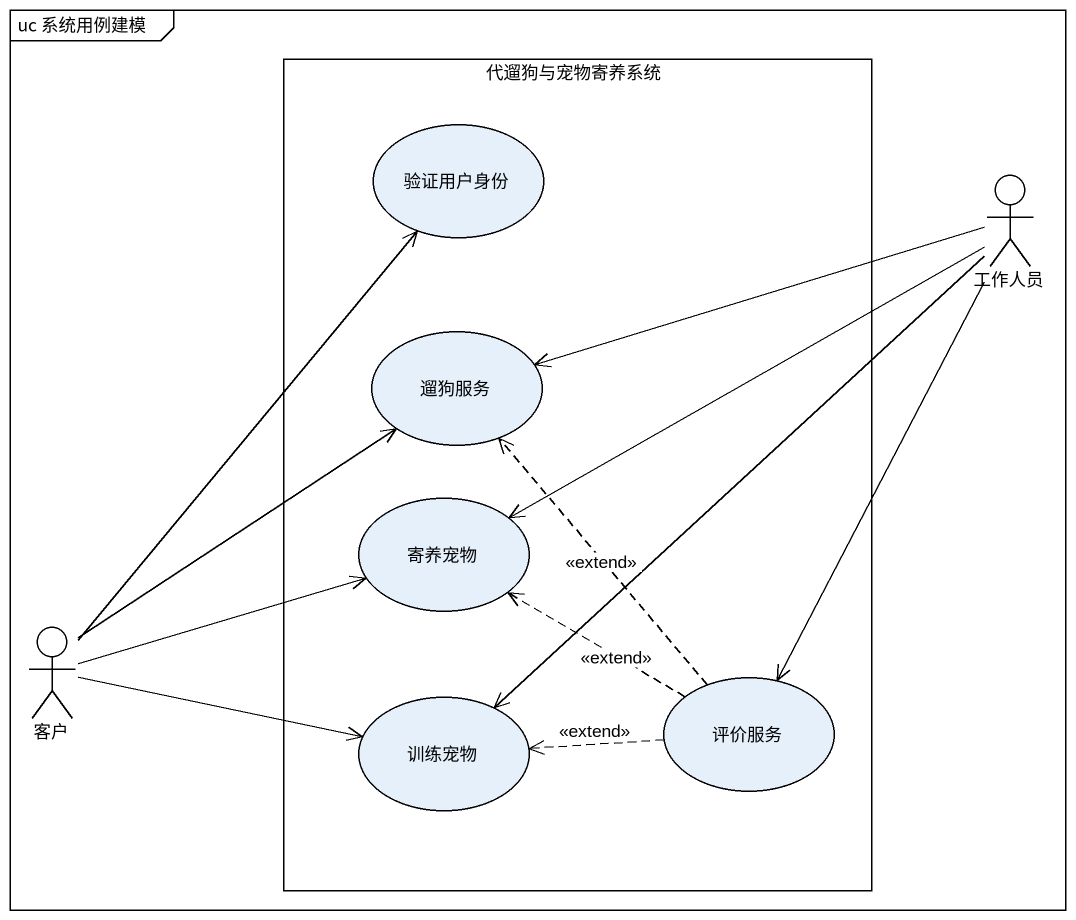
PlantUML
@startuml
mainframe uc 系统用例建模
rectangle 代遛狗与宠物寄养系统 {
  usecase 验证用户身份
  usecase 遛狗服务
  usecase 寄养宠物
  usecase 训练宠物
  usecase 评价服务
}
actor 工作人员
actor 客户
工作人员 -left-> 遛狗服务
工作人员 -left-> 寄养宠物
工作人员 --> 训练宠物
工作人员 --> 评价服务
客户 -up-> 验证用户身份
客户 -up-> 遛狗服务
客户 -right-> 寄养宠物
客户 -right-> 训练宠物
评价服务 .up.> 遛狗服务 : <<extend>>
评价服务 .left.> 寄养宠物 : <<extend>>
评价服务 .left.> 训练宠物 : <<extend>>
@enduml
